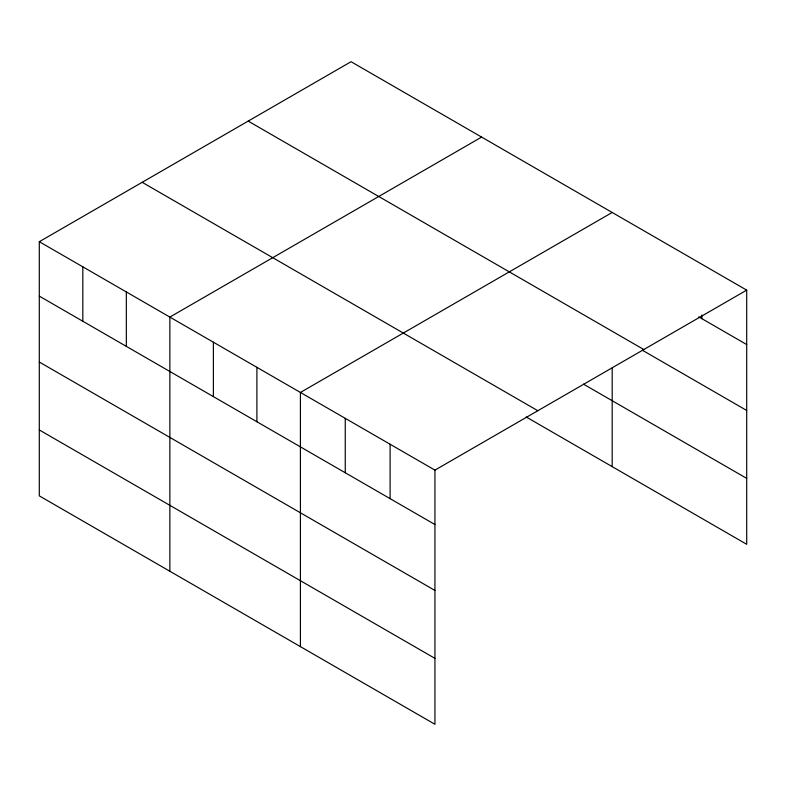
<?xml version="1.0" encoding="UTF-8"?>
<svg xmlns="http://www.w3.org/2000/svg" width="786" height="786" viewBox="0 0 786 786"><rect width="100%" height="100%" fill="white"/><g stroke="black" fill="none" stroke-linecap="round" stroke-linejoin="round"><path stroke-width="1.18" d="M39.3 241.705L434.943 470.126L434.943 724.289L39.3 495.868L39.3 241.705L351.057 61.711L746.7 290.132L746.7 544.295L526.207 416.993M481.622 137.088L169.864 317.082L169.864 571.245M612.186 212.475L300.419 392.46L300.419 646.623M434.943 470.126L746.7 290.132M698.734 316.846L746.7 344.543M248.18 121.113L643.822 349.534M642.427 350.261L746.7 410.459M583.526 384.167L746.7 478.379M142.178 182.313L537.821 410.724M39.3 296.116L434.943 524.537M39.3 362.032L434.943 590.453M39.3 429.952L434.943 658.373M701.859 315.029L701.859 318.654M612.186 367.966L612.186 466.629M390.102 444.237L390.102 498.648M345.26 418.349L345.26 472.759M256.904 367.337L256.904 421.748M213.379 342.215L213.379 396.616M126.34 291.96L126.34 346.371M82.825 266.827L82.825 321.238"/></g></svg>
